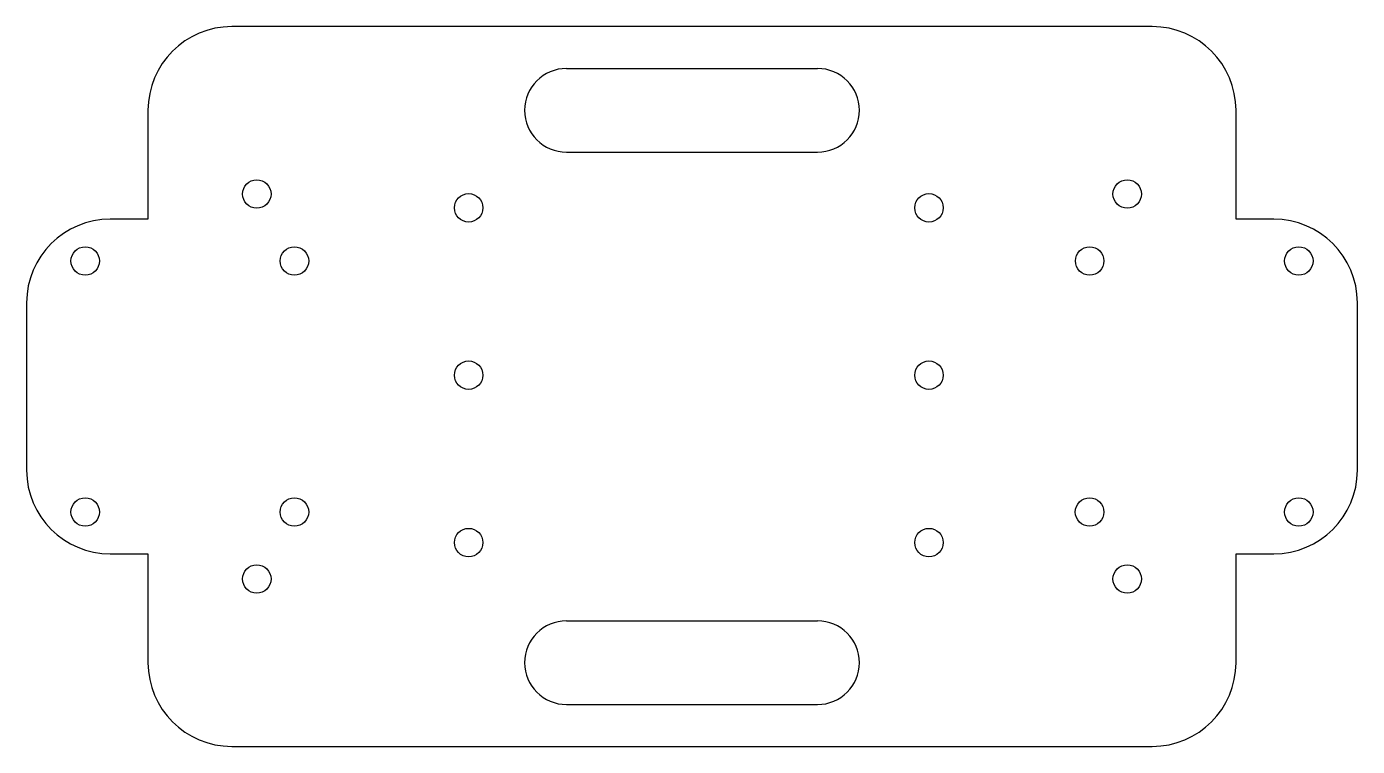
# Model space of a CAD drawing. Header units: millimetres. Extents: x -80 to 80, y -43 to 43.
import ezdxf

# ---------------------------------------------------------------- set-up
doc = ezdxf.new("R2010")
doc.units = ezdxf.units.MM

msp = doc.modelspace()

# ---------------------------------------------------------------- linework, layer by layer
at = {"color": 7, "linetype": 'Continuous', "lineweight": 25}
for p, q in [((55, 43), (-55, 43)), ((-15, 38), (15, 38)), ((-65, 33), (-65, 20)), ((65, 20), (65, 33)), ((-15, 28), (15, 28)), ((-65, 20), (-69.5, 20)), ((69.5, 20), (65, 20)), ((-79.5, 10), (-79.5, -10)), ((79.5, -10), (79.5, 10)), ((-69.5, -20), (-65, -20)), ((-65, -20), (-65, -33)), ((65, -20), (69.5, -20)), ((65, -33), (65, -20)), ((-15, -28), (15, -28)), ((-15, -38), (15, -38)), ((-55, -43), (55, -43))]:
    msp.add_line(p, q, dxfattribs=at)
for centre in [(-52, 23), (52, 23), (-26.69, 21.35), (28.31, 21.35), (-72.5, 15), (-47.5, 15), (47.52, 15), (72.5, 15), (-26.69, 1.35), (28.31, 1.35), (-72.5, -15), (-47.5, -15), (47.5, -15), (72.5, -15), (-26.69, -18.65), (28.31, -18.65), (-52, -23), (52, -23)]:
    msp.add_circle(centre, 1.7, dxfattribs=at)
for centre, radius, start, end in [((-55, 33), 10, 90, 180), ((55, 33), 10, 0, 90), ((-15, 33), 5, 90, 270), ((15, 33), 5, 270, 90), ((-69.5, 10), 10, 90, 180), ((69.5, 10), 10, 0, 90), ((-69.5, -10), 10, 180, 270), ((69.5, -10), 10, 270, 0), ((-15, -33), 5, 90, 270), ((15, -33), 5, 270, 90), ((-55, -33), 10, 180, 270), ((55, -33), 10, 270, 0)]:
    msp.add_arc(centre, radius, start, end, dxfattribs=at)

doc.saveas('drawing.dxf')
